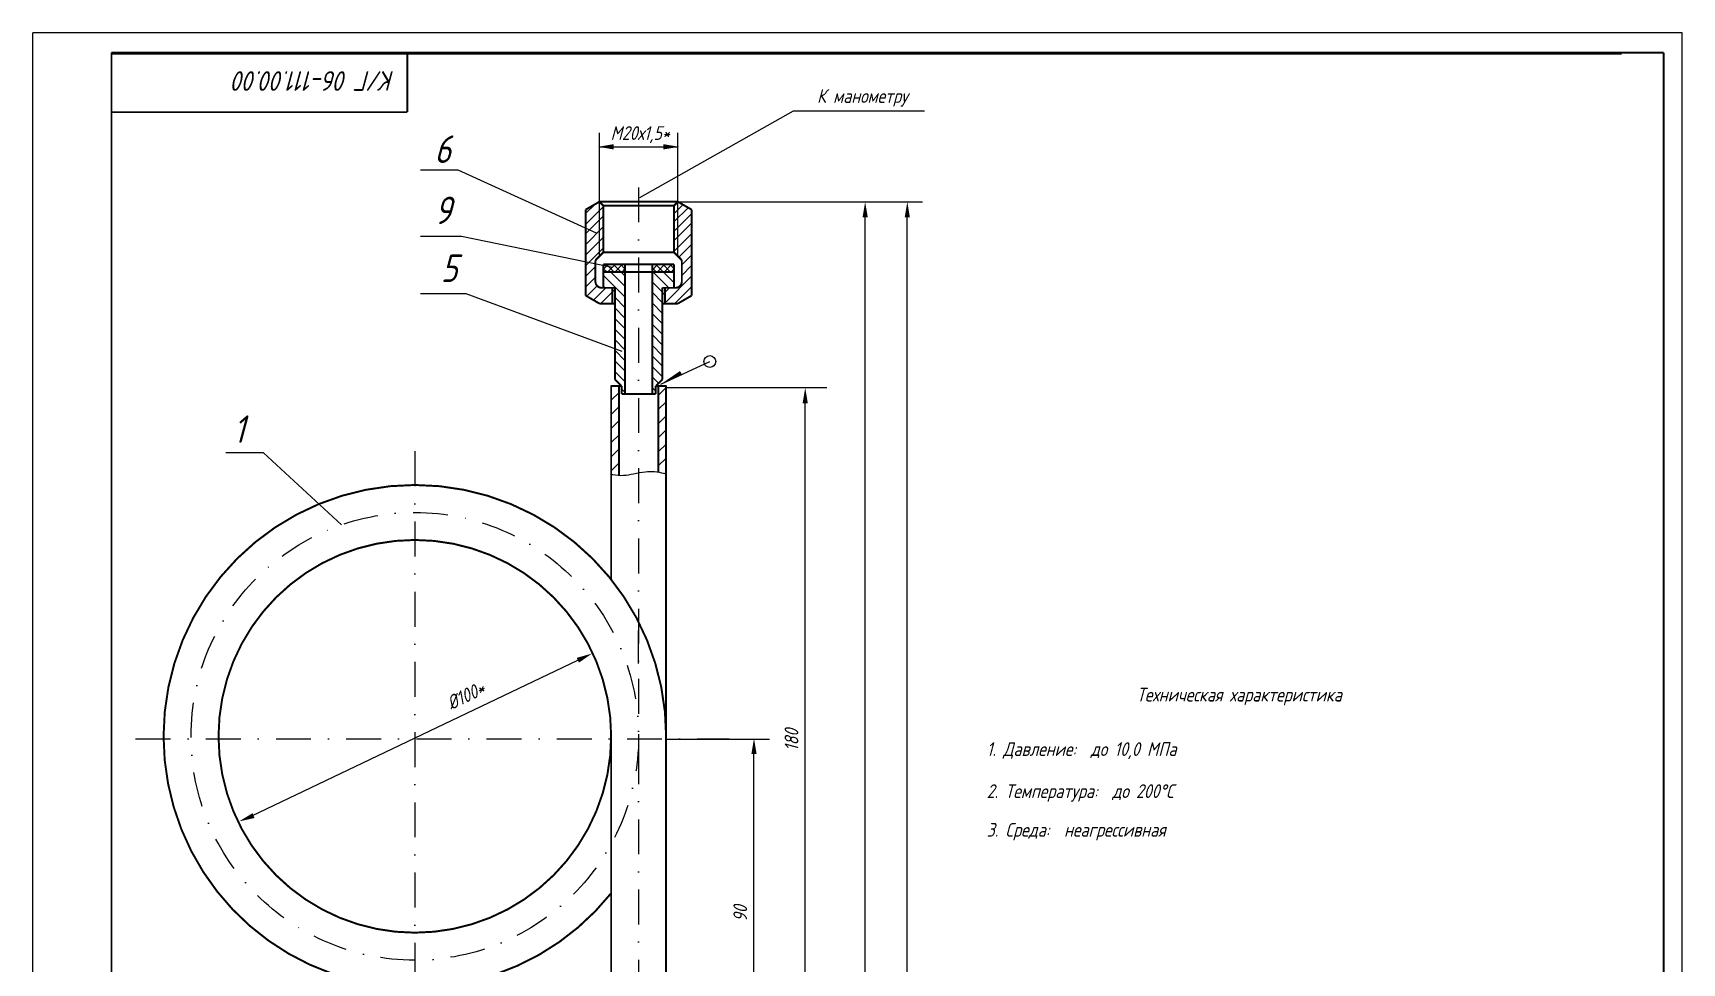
# Model space of a CAD drawing. Extents: x 612 to 1929, y 187 to 790.
# Drawn here: x 612.4 to 1032.4, y 549.2 to 786 of the extents above; entities that cross this region are included whole.
import ezdxf
from ezdxf.enums import TextEntityAlignment as Align

# ---------------------------------------------------------------- set-up
doc = ezdxf.new("R2010")
doc.units = 0
doc.header["$LTSCALE"] = 0.7
doc.header["$MEASUREMENT"] = 0
doc.linetypes.add('DASHDOT', pattern=[25.4, 12.7, -6.35, 0, -6.35])
doc.layers.get('0').update_dxf_attribs({"linetype": 'CONTINUOUS'})
doc.layers.get('DEFPOINTS').update_dxf_attribs({"linetype": 'CONTINUOUS'})
doc.styles.add('ROMANC', font='romanc', dxfattribs={"width": 0.8, "oblique": 15, "height": 3.5})

# ---------------------------------------------------------------- blocks, each defined once
blk = doc.blocks.new('*X9')
at = {"color": 0}
for p, q in [((430.22, 681.67), (430.25, 681.7)), ((442.22, 679.3), (444.22, 681.3)), ((430.22, 678.07), (432.22, 680.07)), ((430.22, 674.48), (432.22, 676.48)), ((442.22, 675.7), (444.22, 677.7)), ((430.22, 670.89), (432.22, 672.89)), ((442.22, 672.11), (444.22, 674.11)), ((430.22, 667.3), (432.22, 669.3)), ((442.22, 668.52), (444.22, 670.52)), ((430.22, 663.7), (432.22, 665.7)), ((442.22, 664.93), (444.22, 666.93)), ((430.22, 660.11), (432.22, 662.11)), ((442.22, 661.34), (444.22, 663.34)), ((443.87, 659.4), (444.22, 659.74))]:
    blk.add_line(p, q, dxfattribs=at)
blk = doc.blocks.new('*X10')
at = {"color": 0}
for p, q in [((428.22, 720.97), (429.54, 722.29)), ((429.18, 720.29), (428.22, 721.25)), ((430.97, 720.29), (428.97, 722.29)), ((429.33, 720.29), (431.33, 722.29)), ((432.77, 720.29), (430.77, 722.29)), ((431.13, 720.29), (433.13, 722.29)), ((433.72, 721.14), (432.57, 722.29)), ((432.93, 720.29), (433.72, 721.09)), ((440.72, 720.9), (442.11, 722.29)), ((441.75, 720.29), (440.72, 721.33)), ((443.55, 720.29), (441.55, 722.29)), ((441.91, 720.29), (443.91, 722.29)), ((445.34, 720.29), (443.34, 722.29)), ((443.7, 720.29), (445.7, 722.29)), ((446.22, 721.22), (445.14, 722.29)), ((445.5, 720.29), (446.22, 721.01))]:
    blk.add_line(p, q, dxfattribs=at)
blk = doc.blocks.new('*X8')
at = {"color": 0}
for p, q in [((433.72, 689.71), (428.22, 695.21)), ((433.72, 692.41), (430.1, 696.02)), ((433.72, 695.1), (432.79, 696.02)), ((443.22, 690.99), (440.72, 693.49)), ((444.88, 692.02), (440.88, 696.02)), ((446.22, 693.38), (443.57, 696.02)), ((428.71, 692.02), (428.22, 692.52)), ((433.72, 687.02), (431.22, 689.52)), ((443.22, 688.29), (440.72, 690.79)), ((433.72, 684.32), (431.22, 686.82)), ((443.22, 685.6), (440.72, 688.1)), ((443.22, 682.91), (440.72, 685.41)), ((433.72, 681.63), (431.22, 684.13)), ((433.72, 678.94), (431.22, 681.44)), ((443.22, 680.21), (440.72, 682.71)), ((433.72, 676.24), (431.22, 678.74)), ((443.22, 677.52), (440.72, 680.02)), ((443.22, 674.82), (440.72, 677.32)), ((433.72, 673.55), (431.22, 676.05)), ((433.72, 670.85), (431.22, 673.35)), ((443.22, 672.13), (440.72, 674.63)), ((433.72, 668.16), (431.22, 670.66)), ((443.22, 669.44), (440.72, 671.94)), ((442.25, 667.71), (440.72, 669.24)), ((433.72, 665.47), (432.87, 666.32)), ((441.57, 665.7), (440.72, 666.55))]:
    blk.add_line(p, q, dxfattribs=at)

msp = doc.modelspace()

# ---------------------------------------------------------------- linework, layer by layer
for p, q in [((612.37, 192.01), (612.37, 786.01)), ((612.37, 192.01), (612.37, 786.01)), ((1032.37, 786.01), (612.37, 786.01)), ((1032.37, 192.01), (1032.37, 786.01)), ((1032.37, 192.01), (1032.37, 786.01)), ((632.37, 780.68), (1016.95, 780.68)), ((766.93, 744.13), (806.06, 766.19)), ((806.06, 766.19), (839.43, 766.19)), ((720.68, 751.06), (711.07, 751.06)), ((755.88, 735.07), (720.68, 751.06)), ((756.63, 730.31), (756.63, 737.09)), ((756.63, 730.29), (756.63, 737.09)), ((756.63, 729.14), (756.63, 737.09)), ((776.63, 730.31), (776.63, 737.09)), ((776.63, 729.17), (776.63, 737.09)), ((721.49, 734.22), (711.11, 734.22)), ((759.95, 726.29), (721.49, 734.22)), ((722.71, 719.58), (711.11, 719.58)), ((762.4, 704.94), (722.71, 719.58)), ((772.28, 696.59), (784.76, 702.35)), ((671.1, 679.11), (661.5, 679.11)), ((690.92, 660.76), (671.1, 679.11))]:
    msp.add_line(p, q)
at = {"color": 0, "linetype": 'ByBlock'}
for p, q in [((756.63, 737.09), (756.63, 760.58)), ((776.63, 737.09), (776.63, 760.58)), ((756.63, 757.03), (776.63, 757.03)), ((766.63, 743.04), (838.93, 743.04)), ((756.63, 729.14), (756.63, 736.56)), ((824.32, 280.37), (824.32, 739.04)), ((835.06, 220.82), (835.06, 739.04)), ((773.63, 695.72), (814.58, 695.72)), ((809.06, 520.26), (809.06, 691.72)), ((766.63, 625.42), (766.63, 633.86)), ((668.11, 586.67), (751.15, 626.29)), ((773.63, 606.16), (799.95, 606.16)), ((796.01, 520.68), (796.01, 602.92))]:
    msp.add_line(p, q, dxfattribs=at)
at = {"linetype": 'DASHDOT'}
for p, q in [((766.63, 746.7), (766.63, 212.14)), ((709.63, 679.49), (709.63, 531.77)), ((638.52, 606.26), (789.65, 606.26))]:
    msp.add_line(p, q, dxfattribs=at)
at = {"color": 0}
for p, q in [((753.13, 740.03), (755.47, 742.37)), ((753.13, 737.26), (757.63, 741.76)), ((753.13, 740.75), (753.77, 741.39)), ((753.13, 734.88), (757.63, 739.38)), ((775.63, 740), (777.78, 742.15)), ((775.63, 737.91), (779.25, 741.53)), ((775.63, 735.43), (780.13, 739.93)), ((776.63, 742.7), (776.85, 742.92)), ((753.13, 732.11), (757.63, 736.61)), ((775.63, 733.05), (780.13, 737.55)), ((753.13, 729.41), (757.63, 733.91)), ((753.13, 726.72), (757.63, 731.22)), ((775.63, 730.36), (780.13, 734.86)), ((776.88, 728.92), (780.13, 732.17)), ((777.63, 726.97), (780.13, 729.47)), ((777.63, 724.28), (780.13, 726.78)), ((753.13, 724.02), (755.63, 726.52)), ((753.13, 721.33), (755.63, 723.83)), ((773.63, 717.58), (780.13, 724.08)), ((753.46, 718.96), (756.09, 721.6)), ((755.16, 717.98), (758.31, 721.12)), ((757.01, 717.12), (760.63, 720.75)), ((772.63, 719.28), (774.48, 721.12)), ((775.86, 717.12), (780.13, 721.39))]:
    msp.add_line(p, q, dxfattribs=at)
at = {"const_width": 0.5}
for points in [[(632.37, 197.01), (632.37, 781.01)], [(1027.69, 781.01), (632.37, 781.01)], [(1027.69, 197.01), (1027.69, 781.01)], [(707.68, 765.85), (707.68, 780.85)], [(707.68, 765.85), (632.37, 765.85)], [(756.78, 743.13), (753.13, 741.02)], [(753.13, 719.15), (753.13, 741.02)], [(756.63, 743.04), (757.63, 742.04)], [(756.63, 743.04), (776.63, 743.04)], [(757.63, 730.14), (757.63, 742.04)], [(757.63, 742.04), (775.63, 742.04)], [(776.63, 743.04), (775.63, 742.04)], [(775.63, 730.14), (775.63, 742.04)], [(776.48, 743.13), (780.13, 741.02)], [(780.13, 719.15), (780.13, 741.02)], [(755.63, 722.72), (755.63, 727.76)], [(755.92, 728.43), (757.63, 730.14)], [(757.63, 730.14), (775.66, 730.14)], [(775.63, 727.12), (757.63, 727.12)], [(777.34, 728.46), (775.63, 730.17)], [(777.63, 722.72), (777.63, 727.76)], [(775.63, 725.12), (757.63, 725.12)], [(756.64, 717.12), (753.13, 719.15)], [(759.63, 721.12), (757.23, 721.12)], [(760.63, 721.12), (758.13, 721.12)], [(776.03, 721.12), (772.63, 721.12)], [(775.13, 721.12), (773.63, 721.12)], [(776.63, 717.12), (780.13, 719.15)], [(760.63, 717.12), (756.64, 717.12)], [(776.63, 717.12), (772.63, 717.12)], [(762.28, 696.12), (760.63, 697.77)], [(770.98, 696.12), (772.63, 697.77)], [(759.63, 696.26), (759.63, 646.87)], [(759.63, 696.12), (759.63, 689.36)], [(759.63, 696.12), (762.28, 696.12)], [(761.63, 696.26), (761.63, 673.37)], [(761.63, 696.12), (761.63, 689.36)], [(770.98, 694.12), (762.28, 694.12)], [(770.98, 696.12), (773.63, 696.12)], [(771.63, 696.26), (771.63, 674.2)], [(771.63, 696.12), (771.63, 689.36)], [(773.63, 696.26), (773.63, 409.94)], [(773.63, 696.12), (773.63, 689.36)], [(759.63, 606.92), (759.63, 487.37)]]:
    msp.add_lwpolyline(points, dxfattribs=at)
for points in [[(755.63, 727.76, -0.198912), (755.92, 728.46, -0.198912)], [(777.34, 728.46, -0.198912), (777.63, 727.76, -0.198912)], [(757.23, 721.12, -0.414214), (755.63, 722.72, -0.414214)], [(777.63, 722.72, -0.414214), (776.03, 721.12, -0.414214)], [(645.63, 606.92, -1), (773.63, 606.92, -1)], [(659.63, 606.92, -1), (759.63, 606.92, -1)], [(645.63, 606.92, 0.709188), (759.63, 566.97, 1)], [(659.63, 606.92, 1), (759.63, 606.92, 1)]]:
    msp.add_lwpolyline(points, format="xyb", dxfattribs=at)
at = {"linetype": 'Continuous', "const_width": 0.5}
for points in [[(757.63, 727.12), (757.63, 721.12)], [(763.13, 727.12), (763.13, 694.12)], [(770.13, 727.12), (770.13, 694.12)], [(775.63, 727.12), (775.63, 721.12)], [(759.93, 721.12), (759.93, 717.12)], [(760.63, 721.12), (760.63, 697.77)], [(772.63, 721.12), (772.63, 697.77)], [(773.33, 721.12), (773.33, 717.12)], [(762.28, 696.12), (762.28, 694.12)], [(770.98, 696.12), (770.98, 694.12)]]:
    msp.add_lwpolyline(points, dxfattribs=at)
for points, format in [([(772.28, 696.59, 0, 1, 0), (777.42, 699.5, 1, 1, 0)], "xyseb"), ([(759.63, 673.67, 0.005268), (760.02, 673.59, 0.069654), (762.81, 673.38, 0.045006), (765.34, 673.78, -0.037919), (768.34, 674.3, -0.090658), (772.98, 673.91, -0.007944), (773.63, 673.72)], "xyb")]:
    msp.add_lwpolyline(points, format=format)
msp.add_circle((784.76, 702.35), 1.5)
at = {"linetype": 'DASHDOT'}
msp.add_circle((709.63, 606.92), 57, dxfattribs=at)
at = {"color": 0, "linetype": 'ByBlock'}
for points in [[(760.29, 757.7), (760.29, 756.36), (756.29, 757.03)], [(772.96, 757.7), (772.96, 756.36), (776.96, 757.03)], [(823.66, 739.04), (824.99, 739.04), (824.32, 743.04)], [(834.39, 739.04), (835.72, 739.04), (835.06, 743.04)], [(808.39, 691.72), (809.72, 691.72), (809.06, 695.72)], [(751.43, 625.68), (750.86, 626.89), (754.76, 628.01)], [(795.34, 602.42), (796.67, 602.42), (796.01, 606.42)], [(668.31, 587.36), (668.8, 586.12), (664.84, 585.25)]]:
    msp.add_solid(points, dxfattribs=at)
at = {"layer": 'DEFPOINTS', "color": 0, "linetype": 'ByBlock'}
for p in [(776.63, 749.6), (756.63, 743.04), (766.63, 743.04), (766.63, 743.04), (766.63, 743.04), (776.63, 743.04), (824.32, 743.04), (835.06, 743.04), (756.63, 733.56), (756.63, 729.14), (776.88, 728.92), (773.63, 695.72), (809.06, 695.72), (754.76, 606.98), (773.63, 606.92), (796.01, 606.92), (766.63, 585.45)]:
    msp.add_point(p, dxfattribs=at)

# ---------------------------------------------------------------- block references
for name, p in [('*X10', (329.41, 4.83)), ('*X8', (329.41, 29.1)), ('*X9', (329.41, 14.42))]:
    msp.add_blockref(name, p)

# ---------------------------------------------------------------- texts
at = {"style": 'ROMANC', "oblique": 15, "width": 0.8}
msp.add_text('К/Г 06-111.00.00', height=5, rotation=180, dxfattribs=at).set_placement((704.51, 776.28))
at = {"color": 0, "linetype": 'ByBlock', "style": 'ROMANC', "oblique": 15, "width": 0.8}
for s, p in [('К манометру', (823.6, 769.96)), ('М20х1,5*', (767.01, 760.53))]:
    msp.add_text(s, height=3.5, dxfattribs=at).set_placement(p, align=Align.MIDDLE_CENTER)
at = {"style": 'ROMANC', "oblique": 15, "width": 0.8}
for s, height, p in [('6', 7, (714.59, 752.92)), ('9', 7, (714.59, 737.35)), ('5', 7, (716.23, 722.61)), ('1', 7, (663.38, 681.64)), ('Техническая характеристика', 3.5, (893.49, 615.78)), ('1. Давление:  до 10,0 МПа', 3.5, (855.28, 601.92)), ('2. Температура:  до 200%%DС', 3.5, (855.28, 591.21)), ('3. Среда:  неагрессивная', 3.5, (855.28, 581.37))]:
    msp.add_text(s, height=height, dxfattribs=at).set_placement(p)
at = {"color": 0, "linetype": 'ByBlock', "style": 'ROMANC', "oblique": 15, "width": 0.8}
for s, rotation, p in [('%%C100*', 25.5083, (722.6, 617.3)), ('180', 90, (805.56, 605.99)), ('90', 90, (792.51, 561.8))]:
    msp.add_text(s, height=3.5, rotation=rotation, dxfattribs=at).set_placement(p, align=Align.MIDDLE_CENTER)

doc.saveas('drawing.dxf')
